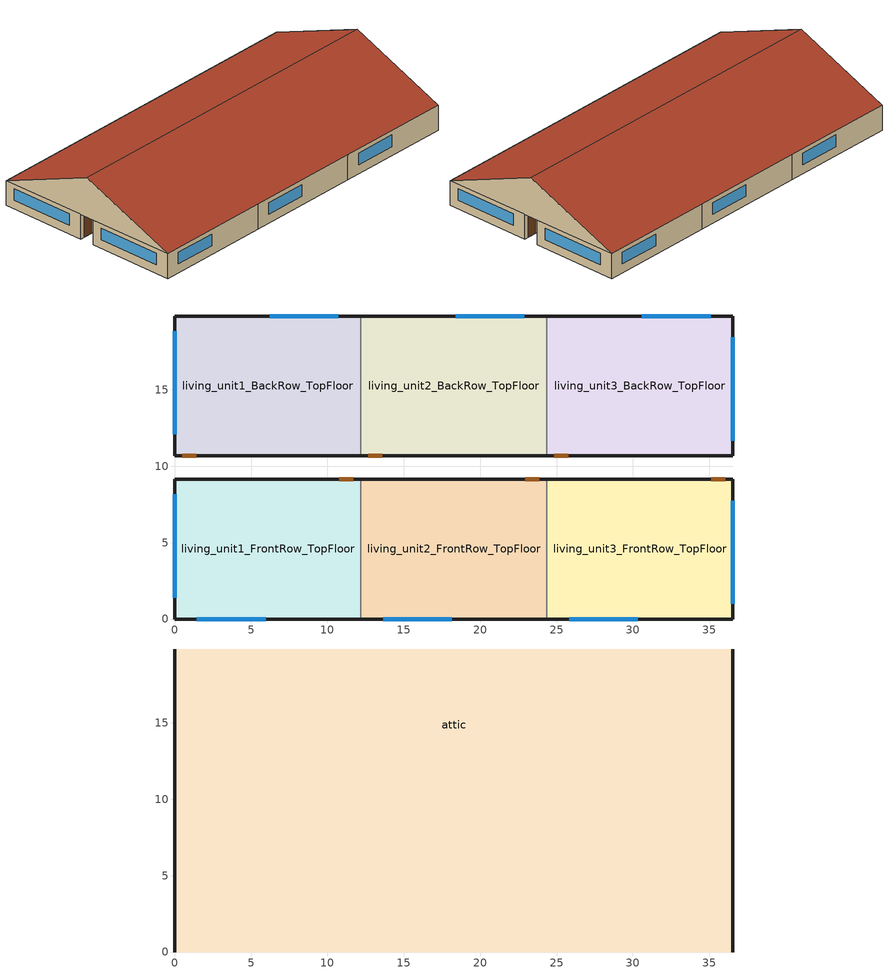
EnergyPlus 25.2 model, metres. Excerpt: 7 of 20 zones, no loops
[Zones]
living_unit3_BackRow_TopFloor
 floor to living_unit3_BackRow_MiddleFloor (ceiling-floor-layer): 36.54,10.68 24.36,10.68 24.36,19.84 36.54,19.84 z5.33
 wall outside (Exterior Wall): 24.36,10.68 36.54,10.68 36.54,19.84 24.36,19.84 z5.33:7.92
 wall to living_unit2_BackRow_TopFloor (interiorwall): 24.36,19.84 24.36,10.68 z5.33:7.92
 window (Exterior Window): 36.54,11.68 36.54,18.43 / 35.08,19.84 30.58,19.84 z6.25:7.47
 door (Exterior Door): 24.86,10.68 25.77,10.68 z5.33:7.47
 ceiling to attic (Interior Ceiling): 24.36,10.68 36.54,10.68 36.54,19.84 24.36,19.84 z7.92
living_unit3_FrontRow_TopFloor
 floor to living_unit3_FrontRow_MiddleFloor (ceiling-floor-layer): 36.54,0 24.36,0 24.36,9.16 36.54,9.16 z5.33
 wall outside (Exterior Wall): 24.36,0 36.54,0 36.54,9.16 24.36,9.16 z5.33:7.92
 wall to living_unit2_FrontRow_TopFloor (interiorwall): 24.36,9.16 24.36,0 z5.33:7.92
 window (Exterior Window): 36.54,1 36.54,7.75 / 25.82,0 30.32,0 z6.25:7.47
 door (Exterior Door): 36.04,9.16 35.12,9.16 z5.33:7.47
 ceiling to attic (Interior Ceiling): 24.36,0 36.54,0 36.54,9.16 24.36,9.16 z7.92
living_unit1_FrontRow_TopFloor
 floor to living_unit1_FrontRow_MiddleFloor (ceiling-floor-layer): 12.18,0 0,0 0,9.16 12.18,9.16 z5.33
 wall outside (Exterior Wall): 12.18,9.16 0,9.16 0,0 12.18,0 z5.33:7.92
 wall to living_unit2_FrontRow_TopFloor (interiorwall): 12.18,0 12.18,9.16 z5.33:7.92
 window (Exterior Window): 1.46,0 5.96,0 / 0,8.16 0,1.41 z6.25:7.47
 door (Exterior Door): 11.68,9.16 10.76,9.16 z5.33:7.47
 ceiling to attic (Interior Ceiling): 0,0 12.18,0 12.18,9.16 0,9.16 z7.92
living_unit2_BackRow_TopFloor
 floor to living_unit2_BackRow_MiddleFloor (ceiling-floor-layer): 24.36,10.68 12.18,10.68 12.18,19.84 24.36,19.84 z5.33
 wall outside (Exterior Wall): 12.18,10.68 24.36,10.68 / 24.36,19.84 12.18,19.84 z5.33:7.92
 wall to living_unit1_BackRow_TopFloor (interiorwall): 12.18,19.84 12.18,10.68 z5.33:7.92
 window (Exterior Window): 22.9,19.84 18.4,19.84 z6.25:7.47
 door (Exterior Door): 12.68,10.68 13.59,10.68 z5.33:7.47
 ceiling to attic (Interior Ceiling): 12.18,10.68 24.36,10.68 24.36,19.84 12.18,19.84 z7.92
living_unit2_FrontRow_TopFloor
 floor to living_unit2_FrontRow_MiddleFloor (ceiling-floor-layer): 24.36,0 12.18,0 12.18,9.16 24.36,9.16 z5.33
 wall outside (Exterior Wall): 12.18,0 24.36,0 / 24.36,9.16 12.18,9.16 z5.33:7.92
 window (Exterior Window): 13.64,0 18.14,0 z6.25:7.47
 door (Exterior Door): 23.86,9.16 22.94,9.16 z5.33:7.47
 ceiling to attic (Interior Ceiling): 12.18,0 24.36,0 24.36,9.16 12.18,9.16 z7.92
living_unit1_BackRow_TopFloor
 floor to living_unit1_BackRow_BottomFloor (ceiling-floor-layer): 12.18,10.68 0,10.68 0,19.84 12.18,19.84 z5.33
 wall outside (Exterior Wall): 12.18,19.84 0,19.84 0,10.68 12.18,10.68 z5.33:7.92
 window (Exterior Window): 10.72,19.84 6.22,19.84 / 0,18.84 0,12.09 z6.25:7.47
 door (Exterior Door): 0.5,10.68 1.41,10.68 z5.33:7.47
 ceiling to attic (Interior Ceiling): 0,10.68 12.18,10.68 12.18,19.84 0,19.84 z7.92
attic
 wall outside (Gable_end): 36.54,0,7.92 36.54,19.84,7.92 36.54,9.92,12.05; 0,19.84,7.92 0,0,7.92 0,9.92,12.05
 roof outside (Exterior Roof): 36.54,19.84,7.92 0,19.84,7.92 0,9.92,12.05 36.54,9.92,12.05; 0,0,7.92 36.54,0,7.92 36.54,9.92,12.05 0,9.92,12.05
[Building]
US+MF+CZ4A+hp+slab+IECC_2024: North Axis {deg}=0; Terrain=Suburbs; Loads Convergence Tolerance Value {W}=0.04; Temperature Convergence Tolerance Value {deltaC}=0.4; Solar Distribution=FullExterior; Maximum Number of Warmup Days=25; Minimum Number of Warmup Days=6
[Site:WaterMainsTemperature]
Calculation Method=Correlation; Annual Average Outdoor Air Temperature {C}=12.4667; Maximum Difference In Monthly Average Outdoor Air Temperatures {deltaC}=25.2
[Site:Location]
New.York-John.F.Kennedy.Intl.AP_NY_USA WMO=744860: Latitude {deg}=40.66; Longitude {deg}=-73.8; Time Zone {hr}=-5; Elevation {m}=7
[SizingPeriod:DesignDay] Day of Month=21; Dry-Bulb Temperature Range Modifier Type=DefaultMultipliers; Humidity Condition Type=Wetbulb; Barometric Pressure {Pa}=101241; Rain Indicator=No; Snow Indicator=No; Daylight Saving Time Indicator=No
Name | Month | Day Type | Maximum Dry-Bulb Temperature {C} | Daily Dry-Bulb Temperature Range {deltaC} | Wetbulb or DewPoint at Maximum Dry-Bulb {C} | Wind Speed {m/s} | Wind Direction {deg} | Solar Model Indicator | Sky Clearness | ASHRAE Clear Sky Optical Depth for Beam Irradiance (taub) | ASHRAE Clear Sky Optical Depth for Diffuse Irradiance (taud)
New.York-John.F.Kennedy.Intl.AP_NY_USA Ann Htg 99.6% Condns DB | 1 | WinterDesignDay | -10.7 | 0 | -10.7 | 7.5 | 320 | ASHRAEClearSky | 0
New.York-John.F.Kennedy.Intl.AP_NY_USA Ann Clg .4% Condns DB=>MWB | 7 | SummerDesignDay | 32.1 | 7.4 | 23.1 | 5.6 | 230 | ASHRAETau |  | 0.541 | 1.8
[Material]
Name | Roughness | Thickness {m} | Conductivity {W/m-K} | Density {kg/m3} | Specific Heat {J/kg-K} | Thermal Absorptance | Solar Absorptance | Visible Absorptance
sheathing_consol_layer | Rough | 0.031115 | 0.035329 | 20.1 | 1465.415
ceil_consol_layer | Rough | 0.479081 | 0.0617176 | 41.9286 | 776.251
wall_consol_layer | Rough | 0.1397 | 0.057165 | 120.801 | 1036.26
Asphalt_shingle | MediumRough | 0.00633985 | 0.08186 | 1121.29 | 1255.2 | 0.9 | 0.75
cement_stucco | MediumSmooth | 0.01905 | 0.721 | 1865.58 | 878.64
syn_stucco | MediumSmooth | 0.003048 | 8.65E-02 | 400 | 878.64 | 0.7
Drywall_1/2in | MediumSmooth | 0.0127 | 0.16009 | 800.923 | 1087.84
OSB_5/8in | MediumSmooth | 0.015875 | 0.1163 | 544.627 | 1213.36
OSB_7/16in | MediumSmooth | 0.0111125 | 0.1163 | 544.627 | 1213.36
Lumber_2x4 | Rough | 0.0890016 | 0.115458 | 512.64 | 767.58 | 0.9 | 0.7 | 0.7
OSB_1/2in | MediumSmooth | 0.0127 | 0.1163 | 544.627 | 1213.36 | 0.9 | 0.7 | 0.7
door_const | Smooth | 0.0422696 | 0.0720096 | 512.64 | 767.58
[Construction]
Exterior Wall: syn_stucco, sheathing_consol_layer, OSB_7/16in, wall_consol_layer, Drywall_1/2in
ceiling-floor-layer: Lumber_2x4
Interior Ceiling: ceil_consol_layer, Drywall_1/2in
interiorwall: Drywall_1/2in, OSB_5/8in, Drywall_1/2in
Exterior Roof: Asphalt_shingle, OSB_1/2in
Exterior Window: Glass
Exterior Door: door_const
Gable_end: cement_stucco, Bldg_paper_felt, OSB_5/8in, Air_4_in_vert, Drywall_1/2in
window_w_blinds: Glass, int_blind
[Material:NoMass]
Bldg_paper_felt: Roughness=Smooth; Thermal Resistance {m2-K/W}=0.0105666
[Material:AirGap]
Air_4_in_vert: Thermal Resistance {m2-K/W}=0.158499
[WindowMaterial:SimpleGlazingSystem]
Glass: U-Factor {W/m2-K}=1.70358; Solar Heat Gain Coefficient=0.3344; Visible Transmittance=0.88
[WindowMaterial:Blind]
int_blind: Slat Orientation=Horizontal; Slat Width {m}=0.025; Slat Separation {m}=0.01875; Slat Thickness {m}=0.001; Slat Angle {deg}=45; Slat Conductivity {W/m-K}=221; Slat Beam Solar Transmittance=0; Front Side Slat Beam Solar Reflectance=0.5; Back Side Slat Beam Solar Reflectance=0.5; Slat Diffuse Solar Transmittance=0; Front Side Slat Diffuse Solar Reflectance=0.5; Back Side Slat Diffuse Solar Reflectance=0.5; Slat Beam Visible Transmittance=0; Front Side Slat Beam Visible Reflectance=0.5; Back Side Slat Beam Visible Reflectance=0.5; Slat Diffuse Visible Transmittance=0; Front Side Slat Diffuse Visible Reflectance=0.5; Back Side Slat Diffuse Visible Reflectance=0.5; Slat Infrared Hemispherical Transmittance=0; Front Side Slat Infrared Hemispherical Emissivity=0.9; Back Side Slat Infrared Hemispherical Emissivity=0.9; Blind to Glass Distance {m}=0.05; Blind Top Opening Multiplier=0.5; Blind Bottom Opening Multiplier=0.5; Blind Left Side Opening Multiplier=0.5; Blind Right Side Opening Multiplier=0.5
[Zone] Multiplier=1
attic; living_unit3_BackRow_TopFloor; living_unit3_FrontRow_TopFloor; living_unit1_FrontRow_TopFloor; living_unit2_BackRow_TopFloor; living_unit2_FrontRow_TopFloor; living_unit1_BackRow_TopFloor
[WindowShadingControl] Shading Type=InteriorBlind; Construction with Shading=window_w_blinds; Shading Control Type=OnIfScheduleAllows; Schedule=shading_2012iecc; Shading Control Is Scheduled=Yes; Glare Control Is Active=No; Multiple Surface Control Type=Sequential
Name | Zone | Fenestration Surface 1 | Fenestration Surface 2 | Fenestration Surface 3
Shades-living_unit1_FrontRow_TopFloor | LIVING_UNIT1_FrontRow_TopFloor | Window_ldf_unit1_FrontRow_TopFloor
Shades-living_unit2_FrontRow_TopFloor | LIVING_UNIT2_FrontRow_TopFloor | Window_ldf_unit2_FrontRow_TopFloor
Shades-living_unit3_FrontRow_TopFloor | LIVING_UNIT3_FrontRow_TopFloor | Window_sdr_unit3_FrontRow_TopFloor | Window_sdl_unit3_FrontRow_TopFloor | Window_ldf_unit3_FrontRow_TopFloor
Shades-living_unit1_BackRow_TopFloor | LIVING_UNIT1_BackRow_TopFloor | Window_ldb_unit1_BackRow_TopFloor
Shades-living_unit2_BackRow_TopFloor | LIVING_UNIT2_BackRow_TopFloor | Window_ldb_unit2_BackRow_TopFloor
Shades-living_unit3_BackRow_TopFloor | LIVING_UNIT3_BackRow_TopFloor | Window_sdr_unit3_BackRow_TopFloor | Window_sdl_unit3_BackRow_TopFloor | Window_ldb_unit3_BackRow_TopFloor
[GroundHeatTransfer:Control]
gtp_control: Run Basement Preprocessor=no; Run Slab Preprocessor=yes
[GroundHeatTransfer:Slab:Materials]
NMAT: Number of materials=2; ALBEDO: Surface Albedo: No Snow=0.16; ALBEDO: Surface Albedo: Snow=0.4; EPSLW: Surface Emissivity: No Snow=0.9; EPSLW: Surface Emissivity: Snow=0.9; Z0: Surface Roughness: No Snow {cm}=0.75; Z0: Surface Roughness: Snow {cm}=0.05; HIN: Indoor HConv: Downward Flow {W/m2-K}=6; HIN: Indoor HConv: Upward {W/m2-K}=9
[GroundHeatTransfer:Slab:MatlProps]
RHO: Slab Material density {kg/m3}=2300; RHO: Soil Density {kg/m3}=1200; CP: Slab CP {J/kg-K}=650; CP: Soil CP {J/kg-K}=1200; TCON: Slab k {W/m-K}=0.9; TCON: Soil k {W/m-K}=1
[GroundHeatTransfer:Slab:BoundConds]
EVTR: Is surface evapotranspiration modeled=FALSE; FIXBC: is the lower boundary at a fixed temperature=TRUE; TDEEPin {C}=10; USRHflag: Is the ground surface h specified by the user?=FALSE
[GroundHeatTransfer:Slab:BldgProps]
IYRS: Number of years to iterate=10; Shape: Slab shape=0; HBLDG: Building height {m}=4; TIN1: January Indoor Average Temperature Setpoint {C}=22.22; TIN2: February Indoor Average Temperature Setpoint {C}=22.22; TIN3: March Indoor Average Temperature Setpoint {C}=22.22; TIN4: April Indoor Average Temperature Setpoint {C}=22.22; TIN5: May Indoor Average Temperature Setpoint {C}=22.22; TIN6: June Indoor Average Temperature Setpoint {C}=23.88; TIN7: July Indoor Average Temperature Setpoint {C}=23.88; TIN8: August Indoor Average Temperature Setpoint {C}=23.88; TIN9: September Indoor Average Temperature Setpoint {C}=23.88; TIN10: October Indoor Average Temperature Setpoint {C}=22.22; TIN11: November Indoor Average Temperature Setpoint {C}=22.22; TIN12: December Indoor Average Temperature Setpoint {C}=22.22; TINAmp: Daily Indoor sine wave variation amplitude {deltaC}=0; ConvTol: Convergence Tolerance=0.1
[GroundHeatTransfer:Slab:Insulation]
RINS: R value of under slab insulation {m2-K/W}=0; DINS: Width of strip of under slab insulation {m}=0; RVINS: R value of vertical insulation {m2-K/W}=1.761; ZVINS: Depth of vertical insulation {m}=1.5; IVINS: Flag: Is there vertical insulation=1
[GroundHeatTransfer:Slab:EquivalentSlab]
APRatio: The area to perimeter ratio for this slab {m}=2.61305; SLABDEPTH: Thickness of slab on grade {m}=0.1; CLEARANCE: Distance from edge of slab to domain edge {m}=15; ZCLEARANCE: Distance from bottom of slab to domain bottom {m}=15
[GroundHeatTransfer:Basement:SimParameters]
F: Multiplier for the ADI solution=0.1; IYRS: Maximum number of yearly iterations:=15
[GroundHeatTransfer:Basement:MatlProps]
NMAT: Number of materials in this domain=6; Density for Foundation Wall {kg/m3}=2243; density for Floor Slab {kg/m3}=2243; density for Ceiling {kg/m3}=311; density for Soil {kg/m3}=1500; density for Gravel {kg/m3}=2000; density for Wood {kg/m3}=449; Specific heat for foundation wall {J/kg-K}=880; Specific heat for floor slab {J/kg-K}=880; Specific heat for ceiling {J/kg-K}=1530; Specific heat for soil {J/kg-K}=840; Specific heat for gravel {J/kg-K}=720; Specific heat for wood {J/kg-K}=1530; Thermal conductivity for foundation wall {W/m-K}=1.4; Thermal conductivity for floor slab {W/m-K}=1.4; Thermal conductivity for ceiling {W/m-K}=0.09; thermal conductivity for soil {W/m-K}=1.1; thermal conductivity for gravel {W/m-K}=1.9; thermal conductivity for wood {W/m-K}=0.12
[GroundHeatTransfer:Basement:Insulation]
REXT: R Value of any exterior insulation {m2-K/W}=1.761e-05; INSFULL: Flag: Is the wall fully insulated?=True
[GroundHeatTransfer:Basement:SurfaceProps]
ALBEDO: Surface albedo for No snow conditions=0.16; ALBEDO: Surface albedo for snow conditions=0.4; EPSLN: Surface emissivity No Snow=0.94; EPSLN: Surface emissivity with Snow=0.86; VEGHT: Surface roughness No snow conditions {cm}=6; VEGHT: Surface roughness Snow conditions {cm}=0.25; PET: Flag, Potential evapotranspiration on?=False
[GroundHeatTransfer:Basement:BldgData]
DWALL: Wall thickness {m}=0.2; DSLAB: Floor slab thickness {m}=0.243828; DGRAVXY: Width of gravel pit beside basement wall {m}=0.3; DGRAVZN: Gravel depth extending above the floor slab {m}=0.2; DGRAVZP: Gravel depth below the floor slab {m}=0.1
[GroundHeatTransfer:Basement:Interior]
COND: Flag: Is the basement conditioned?=True; HIN: Downward convection only heat transfer coefficient {W/m2-K}=0.92; HIN: Upward convection only heat transfer coefficient {W/m2-K}=4.04; HIN: Horizontal convection only heat transfer coefficient {W/m2-K}=3.08; HIN: Downward combined (convection and radiation) heat transfer coefficient {W/m2-K}=6.13; HIN: Upward combined (convection and radiation) heat transfer coefficient {W/m2-K}=9.26; HIN: Horizontal combined (convection and radiation) heat transfer coefficient {W/m2-K}=8.29
[GroundHeatTransfer:Basement:ComBldg]
January average temperature {C}=21; February average temperature {C}=21; March average temperature {C}=21; April average temperature {C}=21; May average temperature {C}=24; June average temperature {C}=24; July average temperature {C}=24; August average temperature {C}=24; September average temperature {C}=24; October average temperature {C}=24; November average temperature {C}=21; December average temperature {C}=21; Daily variation sine wave amplitude {deltaC}=21
[GroundHeatTransfer:Basement:EquivSlab]
APRatio: The area to perimeter ratio for this slab {m}=2.61305; EquivSizing: Flag=True
[GroundHeatTransfer:Basement:EquivAutoGrid]
CLEARANCE: Distance from outside of wall to edge of 3-D ground domain {m}=15; SlabDepth: Thickness of the floor slab {m}=0.1; BaseDepth: Depth of the basement wall below grade {m}=1.21914
[ElectricEquipment] Design Level Calculation Method=EquipmentLevel
Name | Zone or ZoneList or Space or SpaceList | Schedule | Design Level {W} | Fraction Latent | Fraction Radiant | Fraction Lost
dishwasher1_FrontRow_TopFloor | living_unit1_FrontRow_TopFloor | DishWasher_equip_sch | 30.4403 | 0.15 | 0.6 | 0.25
refrigerator1_FrontRow_TopFloor | living_unit1_FrontRow_TopFloor | Refrigerator | 84.3882 | 0 | 1 | 0
clotheswasher1_FrontRow_TopFloor | living_unit1_FrontRow_TopFloor | ClothesWasher_equip_sch | 10.7404 | 0 | 0.8 | 0.2
electric_dryer1_FrontRow_TopFloor | living_unit1_FrontRow_TopFloor | ClothesDryer | 177.596 | 0.05 | 0.15 | 0.8
electric_range1_FrontRow_TopFloor | living_unit1_FrontRow_TopFloor | CookingRange | 206.727 | 0.3 | 0.4 | 0.3
television1_FrontRow_TopFloor | living_unit1_FrontRow_TopFloor | InteriorLighting | 0 | 0 | 1 | 0
electric_mels1_FrontRow_TopFloor | living_unit1_FrontRow_TopFloor | MiscPlugLoad | 440.553 | 0.06 | 0.69 | 0.25
IECC_Adj1_FrontRow_TopFloor | living_unit1_FrontRow_TopFloor | MiscPlugLoad | 29.2314 | 0.062439 | 0.411909 | 0.251045
dishwasher2_FrontRow_TopFloor | living_unit2_FrontRow_TopFloor | DishWasher_equip_sch | 30.4403 | 0.15 | 0.6 | 0.25
refrigerator2_FrontRow_TopFloor | living_unit2_FrontRow_TopFloor | Refrigerator | 84.3882 | 0 | 1 | 0
clotheswasher2_FrontRow_TopFloor | living_unit2_FrontRow_TopFloor | ClothesWasher_equip_sch | 10.7404 | 0 | 0.8 | 0.2
electric_dryer2_FrontRow_TopFloor | living_unit2_FrontRow_TopFloor | ClothesDryer | 177.596 | 0.05 | 0.15 | 0.8
electric_range2_FrontRow_TopFloor | living_unit2_FrontRow_TopFloor | CookingRange | 206.727 | 0.3 | 0.4 | 0.3
television2_FrontRow_TopFloor | living_unit2_FrontRow_TopFloor | InteriorLighting | 0 | 0 | 1 | 0
electric_mels2_FrontRow_TopFloor | living_unit2_FrontRow_TopFloor | MiscPlugLoad | 440.553 | 0.06 | 0.69 | 0.25
IECC_Adj2_FrontRow_TopFloor | living_unit2_FrontRow_TopFloor | MiscPlugLoad | 29.2314 | 0.062439 | 0.411909 | 0.251045
dishwasher3_FrontRow_TopFloor | living_unit3_FrontRow_TopFloor | DishWasher_equip_sch | 30.4403 | 0.15 | 0.6 | 0.25
refrigerator3_FrontRow_TopFloor | living_unit3_FrontRow_TopFloor | Refrigerator | 84.3882 | 0 | 1 | 0
clotheswasher3_FrontRow_TopFloor | living_unit3_FrontRow_TopFloor | ClothesWasher_equip_sch | 10.7404 | 0 | 0.8 | 0.2
electric_dryer3_FrontRow_TopFloor | living_unit3_FrontRow_TopFloor | ClothesDryer | 177.596 | 0.05 | 0.15 | 0.8
electric_range3_FrontRow_TopFloor | living_unit3_FrontRow_TopFloor | CookingRange | 206.727 | 0.3 | 0.4 | 0.3
television3_FrontRow_TopFloor | living_unit3_FrontRow_TopFloor | InteriorLighting | 0 | 0 | 1 | 0
electric_mels3_FrontRow_TopFloor | living_unit3_FrontRow_TopFloor | MiscPlugLoad | 440.553 | 0.06 | 0.69 | 0.25
IECC_Adj3_FrontRow_TopFloor | living_unit3_FrontRow_TopFloor | MiscPlugLoad | 29.2314 | 0.062439 | 0.411909 | 0.251045
dishwasher1_BackRow_TopFloor | living_unit1_BackRow_TopFloor | DishWasher_equip_sch | 30.4403 | 0.15 | 0.6 | 0.25
refrigerator1_BackRow_TopFloor | living_unit1_BackRow_TopFloor | Refrigerator | 84.3882 | 0 | 1 | 0
clotheswasher1_BackRow_TopFloor | living_unit1_BackRow_TopFloor | ClothesWasher_equip_sch | 10.7404 | 0 | 0.8 | 0.2
electric_dryer1_BackRow_TopFloor | living_unit1_BackRow_TopFloor | ClothesDryer | 177.596 | 0.05 | 0.15 | 0.8
electric_range1_BackRow_TopFloor | living_unit1_BackRow_TopFloor | CookingRange | 206.727 | 0.3 | 0.4 | 0.3
television1_BackRow_TopFloor | living_unit1_BackRow_TopFloor | InteriorLighting | 0 | 0 | 1 | 0
electric_mels1_BackRow_TopFloor | living_unit1_BackRow_TopFloor | MiscPlugLoad | 440.553 | 0.06 | 0.69 | 0.25
IECC_Adj1_BackRow_TopFloor | living_unit1_BackRow_TopFloor | MiscPlugLoad | 29.2314 | 0.062439 | 0.411909 | 0.251045
dishwasher2_BackRow_TopFloor | living_unit2_BackRow_TopFloor | DishWasher_equip_sch | 30.4403 | 0.15 | 0.6 | 0.25
refrigerator2_BackRow_TopFloor | living_unit2_BackRow_TopFloor | Refrigerator | 84.3882 | 0 | 1 | 0
clotheswasher2_BackRow_TopFloor | living_unit2_BackRow_TopFloor | ClothesWasher_equip_sch | 10.7404 | 0 | 0.8 | 0.2
electric_dryer2_BackRow_TopFloor | living_unit2_BackRow_TopFloor | ClothesDryer | 177.596 | 0.05 | 0.15 | 0.8
electric_range2_BackRow_TopFloor | living_unit2_BackRow_TopFloor | CookingRange | 206.727 | 0.3 | 0.4 | 0.3
television2_BackRow_TopFloor | living_unit2_BackRow_TopFloor | InteriorLighting | 0 | 0 | 1 | 0
electric_mels2_BackRow_TopFloor | living_unit2_BackRow_TopFloor | MiscPlugLoad | 440.553 | 0.06 | 0.69 | 0.25
IECC_Adj2_BackRow_TopFloor | living_unit2_BackRow_TopFloor | MiscPlugLoad | 29.2314 | 0.062439 | 0.411909 | 0.251045
dishwasher3_BackRow_TopFloor | living_unit3_BackRow_TopFloor | DishWasher_equip_sch | 30.4403 | 0.15 | 0.6 | 0.25
refrigerator3_BackRow_TopFloor | living_unit3_BackRow_TopFloor | Refrigerator | 84.3882 | 0 | 1 | 0
clotheswasher3_BackRow_TopFloor | living_unit3_BackRow_TopFloor | ClothesWasher_equip_sch | 10.7404 | 0 | 0.8 | 0.2
electric_dryer3_BackRow_TopFloor | living_unit3_BackRow_TopFloor | ClothesDryer | 177.596 | 0.05 | 0.15 | 0.8
electric_range3_BackRow_TopFloor | living_unit3_BackRow_TopFloor | CookingRange | 206.727 | 0.3 | 0.4 | 0.3
television3_BackRow_TopFloor | living_unit3_BackRow_TopFloor | InteriorLighting | 0 | 0 | 1 | 0
electric_mels3_BackRow_TopFloor | living_unit3_BackRow_TopFloor | MiscPlugLoad | 440.553 | 0.06 | 0.69 | 0.25
IECC_Adj3_BackRow_TopFloor | living_unit3_BackRow_TopFloor | MiscPlugLoad | 29.2314 | 0.062439 | 0.411909 | 0.251045
[ZoneInfiltration:EffectiveLeakageArea] Schedule=always_avail
Name | Zone or Space | Effective Air Leakage Area {cm2} | Stack Coefficient | Wind Coefficient
Living_ShermanGrimsrud_unit1_FrontRow_TopFloor | living_unit1_FrontRow_TopFloor | 107.349 | 0.00029 | 0.000231
Living_ShermanGrimsrud_unit2_FrontRow_TopFloor | living_unit2_FrontRow_TopFloor | 94.527 | 0.00029 | 0.000231
Living_ShermanGrimsrud_unit3_FrontRow_TopFloor | living_unit3_FrontRow_TopFloor | 107.349 | 0.00029 | 0.000231
Living_ShermanGrimsrud_unit1_BackRow_TopFloor | living_unit1_BackRow_TopFloor | 107.349 | 0.00029 | 0.000231
Living_ShermanGrimsrud_unit2_BackRow_TopFloor | living_unit2_BackRow_TopFloor | 94.527 | 0.00029 | 0.000231
Living_ShermanGrimsrud_unit3_BackRow_TopFloor | living_unit3_BackRow_TopFloor | 107.349 | 0.00029 | 0.000231
AtticVent | attic | 33300 | 0.000435 | 0.000271
[ZoneVentilation:DesignFlowRate] Schedule=always_avail; Design Flow Rate Calculation Method=Flow/Zone; Design Flow Rate {m3/s}=0.0212376; Ventilation Type=Exhaust; Fan Pressure Rise {Pa}=0; Fan Total Efficiency=0.6; Constant Term Coefficient=1; Temperature Term Coefficient=0; Velocity Term Coefficient=0; Velocity Squared Term Coefficient=0; Minimum Indoor Temperature {C}=-100; Maximum Indoor Temperature {C}=100; Delta Temperature {deltaC}=-100; Minimum Outdoor Temperature {C}=-100; Maximum Outdoor Temperature {C}=100; Maximum Wind Speed {m/s}=40
Name | Zone or ZoneList or Space or SpaceList
Ventilation_unit1_FrontRow_TopFloor | living_unit1_FrontRow_TopFloor
Ventilation_unit2_FrontRow_TopFloor | living_unit2_FrontRow_TopFloor
Ventilation_unit3_FrontRow_TopFloor | living_unit3_FrontRow_TopFloor
Ventilation_unit1_BackRow_TopFloor | living_unit1_BackRow_TopFloor
Ventilation_unit2_BackRow_TopFloor | living_unit2_BackRow_TopFloor
Ventilation_unit3_BackRow_TopFloor | living_unit3_BackRow_TopFloor
[People] Number of People Schedule=Occupancy; Number of People Calculation Method=People; Number of People=2; Fraction Radiant=0; Sensible Heat Fraction=autocalculate; Activity Level Schedule=activity_sch; Enable ASHRAE 55 Comfort Warnings=No; Mean Radiant Temperature Calculation Type=EnclosureAveraged
Name | Zone or ZoneList or Space or SpaceList
people_unit1_FrontRow_TopFloor | living_unit1_FrontRow_TopFloor
people_unit2_FrontRow_TopFloor | living_unit2_FrontRow_TopFloor
people_unit3_FrontRow_TopFloor | living_unit3_FrontRow_TopFloor
people_unit1_BackRow_TopFloor | living_unit1_BackRow_TopFloor
people_unit2_BackRow_TopFloor | living_unit2_BackRow_TopFloor
people_unit3_BackRow_TopFloor | living_unit3_BackRow_TopFloor
[Lights] Schedule=InteriorLightingHE; Design Level Calculation Method=LightingLevel; Return Air Fraction=0; Fraction Radiant=0.6; Fraction Visible=0.2; Fraction Replaceable=0
Name | Zone or ZoneList or Space or SpaceList | Lighting Level {W}
Living Hardwired Lighting1_FrontRow_TopFloor | living_unit1_FrontRow_TopFloor | 141.024
Living Plug-in Lighting1_FrontRow_TopFloor | living_unit1_FrontRow_TopFloor | 64.1303
Living Hardwired Lighting2_FrontRow_TopFloor | living_unit2_FrontRow_TopFloor | 141.024
Living Plug-in Lighting2_FrontRow_TopFloor | living_unit2_FrontRow_TopFloor | 64.1303
Living Hardwired Lighting3_FrontRow_TopFloor | living_unit3_FrontRow_TopFloor | 141.024
Living Plug-in Lighting3_FrontRow_TopFloor | living_unit3_FrontRow_TopFloor | 64.1303
Living Hardwired Lighting1_BackRow_TopFloor | living_unit1_BackRow_TopFloor | 141.024
Living Plug-in Lighting1_BackRow_TopFloor | living_unit1_BackRow_TopFloor | 64.1303
Living Hardwired Lighting2_BackRow_TopFloor | living_unit2_BackRow_TopFloor | 141.024
Living Plug-in Lighting2_BackRow_TopFloor | living_unit2_BackRow_TopFloor | 64.1303
Living Hardwired Lighting3_BackRow_TopFloor | living_unit3_BackRow_TopFloor | 141.024
Living Plug-in Lighting3_BackRow_TopFloor | living_unit3_BackRow_TopFloor | 64.1303
[Exterior:Lights]
Name | Schedule | Design Level {W}
Exterior-Lights_unit1_FrontRow_BottomFloor; Exterior-Lights_unit2_FrontRow_BottomFloor; Exterior-Lights_unit3_FrontRow_BottomFloor; Exterior-Lights_unit1_BackRow_BottomFloor; Exterior-Lights_unit2_BackRow_BottomFloor; Exterior-Lights_unit3_BackRow_BottomFloor; Exterior-Lights_unit1_FrontRow_MiddleFloor; Exterior-Lights_unit2_FrontRow_MiddleFloor; Exterior-Lights_unit3_FrontRow_MiddleFloor; Exterior-Lights_unit1_BackRow_MiddleFloor; Exterior-Lights_unit2_BackRow_MiddleFloor; Exterior-Lights_unit3_BackRow_MiddleFloor; Exterior-Lights_unit1_FrontRow_TopFloor; Exterior-Lights_unit2_FrontRow_TopFloor; Exterior-Lights_unit3_FrontRow_TopFloor; Exterior-Lights_unit1_BackRow_TopFloor; Exterior-Lights_unit2_BackRow_TopFloor; Exterior-Lights_unit3_BackRow_TopFloor | ExteriorLighting | 51.9385
Garage-Lights_unit1_FrontRow_BottomFloor; Garage-Lights_unit2_FrontRow_BottomFloor; Garage-Lights_unit3_FrontRow_BottomFloor; Garage-Lights_unit1_BackRow_BottomFloor; Garage-Lights_unit2_BackRow_BottomFloor; Garage-Lights_unit3_BackRow_BottomFloor; Garage-Lights_unit1_FrontRow_MiddleFloor; Garage-Lights_unit2_FrontRow_MiddleFloor; Garage-Lights_unit3_FrontRow_MiddleFloor; Garage-Lights_unit1_BackRow_MiddleFloor; Garage-Lights_unit2_BackRow_MiddleFloor; Garage-Lights_unit3_BackRow_MiddleFloor; Garage-Lights_unit1_FrontRow_TopFloor; Garage-Lights_unit2_FrontRow_TopFloor; Garage-Lights_unit3_FrontRow_TopFloor; Garage-Lights_unit1_BackRow_TopFloor; Garage-Lights_unit2_BackRow_TopFloor; Garage-Lights_unit3_BackRow_TopFloor | InteriorLightingHE | 0
[Schedule:Compact]
activity_sch: Through: 12/31, For: AllDays, Until: 24:00, 117.28
shading_2012iecc: Through: 12/31, For: AllDays, Until 24:00, 0
always_avail: Through: 12/31, For: AllDays, Until: 24:00, 1
[Schedule:Day:Hourly]
OccupancyDay: 1, 1, 1, 1, 1, 1, 1, 0.8831, 0.40861, 0.24189, 0.24189, 0.24189, 0.24189, 0.24189, 0.24189, 0.24189, 0.29498, 0.5531, 0.89693, 0.89693, 0.89693, 1, 1, 1
LightingDay: 0.0625, 0.0625, 0.0625, 0.0625, 0.1875, 0.390625, 0.4375, 0.390625, 0.171875, 0.117188, 0.117188, 0.117188, 0.117188, 0.117188, 0.117188, 0.203125, 0.4375, 0.609375, 0.820312, 0.984375, 1, 0.6875, 0.382812, 0.15625
ExteriorLightingDay: 1, 1, 1, 1, 1, 1, 0, 0, 0, 0, 0, 0, 0, 0, 0, 0, 0, 0, 1, 1, 1, 1, 1, 1
LightingDay_EELighting: 0.06875, 0.06875, 0.06875, 0.06875, 0.20625, 0.429688, 0.48125, 0.429688, 0.189062, 0.128906, 0.128906, 0.128906, 0.128906, 0.128906, 0.128906, 0.223438, 0.48125, 0.670312, 0.902344, 1, 1, 0.75625, 0.421094, 0.171875
RefrigeratorDay: 0.8, 0.782696, 0.765594, 0.742857, 0.731388, 0.731388, 0.75996, 0.8, 0.817103, 0.828571, 0.8, 0.8, 0.839839, 0.839839, 0.828571, 0.839839, 0.885714, 0.971429, 1, 0.971429, 0.942857, 0.925553, 0.885714, 0.828571
MiscPlugLoadDay: 0.60749, 0.559339, 0.552853, 0.545071, 0.524481, 0.585279, 0.676232, 0.718547, 0.60749, 0.517023, 0.529183, 0.529345, 0.520428, 0.538424, 0.568742, 0.600357, 0.710117, 0.862678, 0.936608, 0.966764, 1, 0.976654, 0.845169, 0.734436
CookingRangeDay: 0.0471585, 0.0471585, 0.0235459, 0.0235459, 0.0471585, 0.0707044, 0.165088, 0.283018, 0.306564, 0.320771, 0.283018, 0.330176, 0.377335, 0.306564, 0.292423, 0.377335, 0.613194, 1, 0.778348, 0.400947, 0.235859, 0.165088, 0.103722, 0.0707044
DishwasherWeekday_equip_sch: 0.129162, 0.0573867, 0.042998, 0.0286934, 0.0286934, 0.0860801, 0.172244, 0.258408, 0.488208, 0.545594, 0.473819, 0.402044, 0.344573, 0.387655, 0.315879, 0.301491, 0.315879, 0.416348, 0.732312, 0.933333, 0.761005, 0.559983, 0.373266, 0.258408
DishwasherWeekend_equip_sch: 0.138388, 0.0614858, 0.0460692, 0.0307429, 0.0307429, 0.0922286, 0.184547, 0.276866, 0.52308, 0.584565, 0.507663, 0.430761, 0.369185, 0.415344, 0.338442, 0.323026, 0.338442, 0.446087, 0.78462, 1, 0.815362, 0.599982, 0.399928, 0.276866
DishwasherVacation_equip_sch; ClothesWasherVacation_equip_sch; ClothesDryerVacation: 0, 0, 0, 0, 0, 0, 0, 0, 0, 0, 0, 0, 0, 0, 0, 0, 0, 0, 0, 0, 0, 0, 0, 0
ClothesWasherWeekday_equip_sch: 0.0887931, 0.0710155, 0.0354602, 0.0354602, 0.0710155, 0.106571, 0.213142, 0.461934, 0.692948, 0.817391, 0.799614, 0.710725, 0.639615, 0.568599, 0.497489, 0.461934, 0.479711, 0.461934, 0.461934, 0.461934, 0.461934, 0.444156, 0.30203, 0.159904
ClothesWasherWeekend_equip_sch: 0.10863, 0.0868807, 0.0433822, 0.0433822, 0.0868807, 0.130379, 0.260758, 0.565131, 0.847755, 1, 0.978251, 0.869505, 0.782508, 0.695627, 0.60863, 0.565131, 0.586881, 0.565131, 0.565131, 0.565131, 0.565131, 0.543382, 0.369505, 0.195627
ClothesDryerWeekday: 0.0996819, 0.0598091, 0.0398727, 0.0199364, 0.0398727, 0.0598091, 0.159491, 0.318982, 0.486427, 0.685791, 0.785473, 0.817391, 0.7456, 0.677837, 0.610073, 0.578155, 0.558218, 0.546236, 0.518346, 0.510391, 0.5263, 0.546236, 0.4386, 0.239236
ClothesDryerWeekend: 0.121951, 0.0731707, 0.0487805, 0.0243902, 0.0487805, 0.0731707, 0.195122, 0.390244, 0.595097, 0.839, 0.960951, 1, 0.91217, 0.829268, 0.746366, 0.707317, 0.682927, 0.668268, 0.634146, 0.624415, 0.643878, 0.668268, 0.536585, 0.292683
[Schedule:Week:Compact]
RefrigeratorWeek: For: AllDays, RefrigeratorDay
MiscPlugLoadWeek: For: AllDays, MiscPlugLoadDay
CookingRangeWeek: For: AllDays, CookingRangeDay
DishwasherWeek_equip_sch: For: Weekdays, DishwasherWeekday_equip_sch, For: CustomDay1, DishwasherVacation_equip_sch, For: AllOtherDays, DishwasherWeekend_equip_sch
ClothesWasherWeek_equip_sch: For: Weekdays, ClothesWasherWeekday_equip_sch, For: CustomDay1, ClothesWasherVacation_equip_sch, For: AllOtherDays, ClothesWasherWeekend_equip_sch
ClothesDryerWeek: For: Weekdays, ClothesDryerWeekday, For: CustomDay1, ClothesDryerVacation, For: AllOtherDays, ClothesDryerWeekend
OccupancyWeek: AllDays, OccupancyDay
LightingProfileWeek: For: AllDays, LightingDay
LightingProfileWeek_EELighting: For: AllDays, LightingDay_EELighting
ExteriorLightingProfileWeek: For: AllDays, ExteriorLightingDay
[Schedule:Year]
Occupancy: OccupancyWeek, 1, 1, 12, 31
InteriorLighting: LightingProfileWeek, 1, 1, 12, 31
InteriorLightingHE: LightingProfileWeek_EELighting, 1, 1, 12, 31
ExteriorLighting: ExteriorLightingProfileWeek, 1, 1, 12, 31
Refrigerator: RefrigeratorWeek, 1, 1, 12, 31
MiscPlugLoad: MiscPlugLoadWeek, 1, 1, 12, 31
CookingRange: CookingRangeWeek, 1, 1, 12, 31
Dishwasher_equip_sch: DishwasherWeek_equip_sch, 1, 1, 12, 31
ClothesWasher_equip_sch: ClothesWasherWeek_equip_sch, 1, 1, 12, 31
ClothesDryer: ClothesDryerWeek, 1, 1, 12, 31
